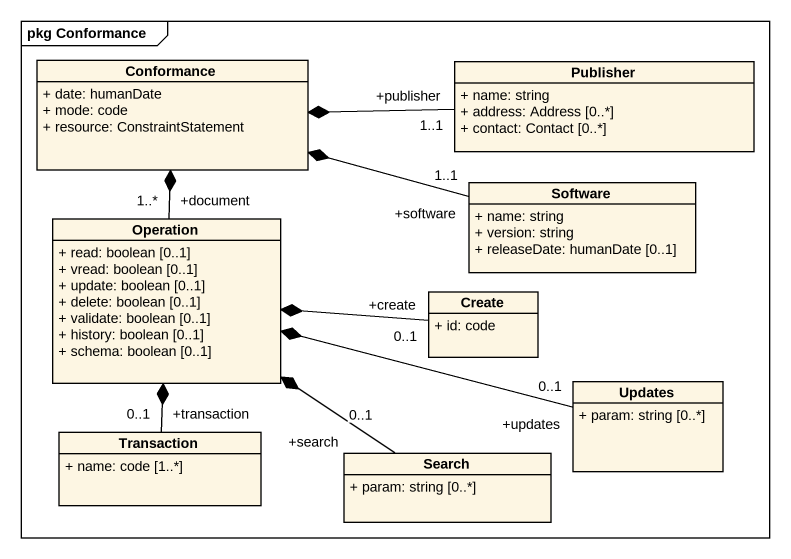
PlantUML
@startuml
mainframe pkg Conformance
hide circle
hide empty members
skinparam classAttributeIconSize 0
class Conformance {
  + date: humanDate
  + mode: code
  + resource: ConstraintStatement
}
class Publisher {
  + name: string
  + address: Address [0..*]
  + contact: Contact [0..*]
}
class Software {
  + name: string
  + version: string
  + releaseDate: humanDate [0..1]
}
class Operation {
  + read: boolean [0..1]
  + vread: boolean [0..1]
  + update: boolean [0..1]
  + delete: boolean [0..1]
  + validate: boolean [0..1]
  + history: boolean [0..1]
  + schema: boolean [0..1]
}
class "Create" as Create_ {
  + id: code
}
class Updates {
  + param: string [0..*]
}
class Transaction {
  + name: code [1..*]
}
class Search {
  + param: string [0..*]
}
Publisher "+publisher\n1..1" -left-* Conformance
Software "+software\n1..1" -left-* Conformance
Operation "+document\n1..*" -up-* Conformance
Create_ "+create\n0..1" -left-* Operation
Updates "+updates\n0..1" -left-* Operation
Transaction "+transaction\n0..1" -up-* Operation
Search "+search\n0..1" -up-* Operation
@enduml
